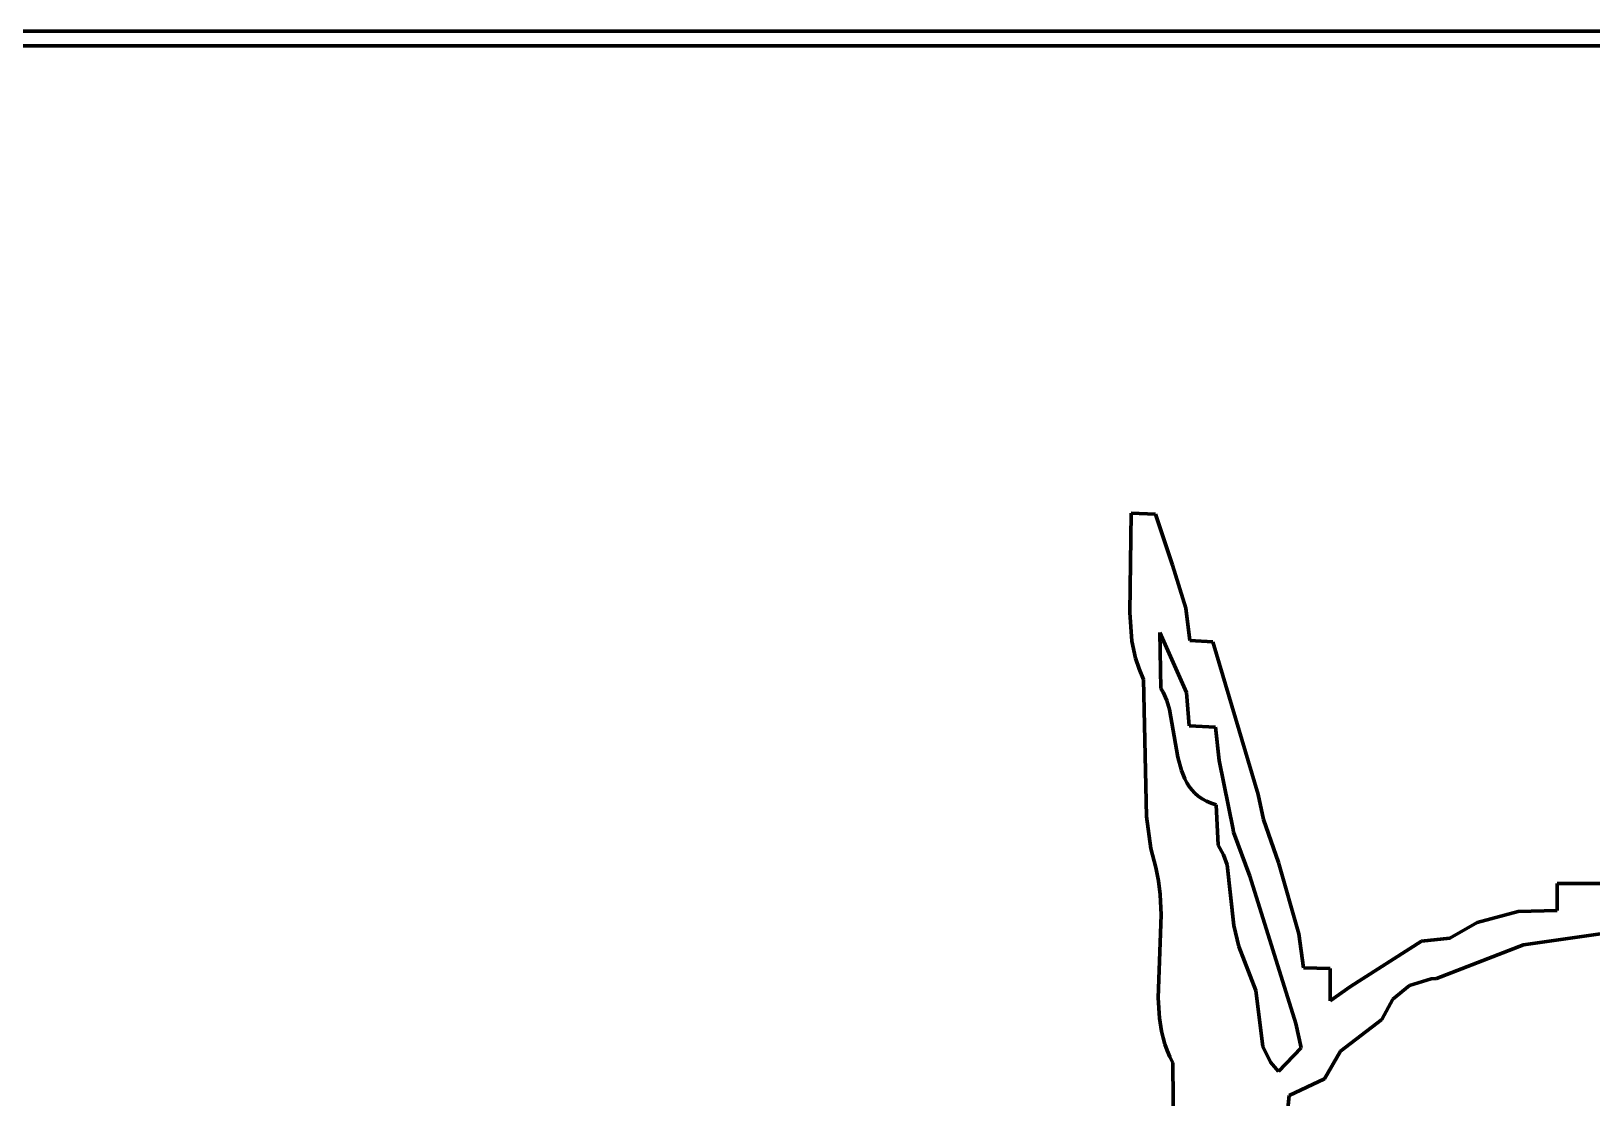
# Model space of a CAD drawing. Header units: millimetres. Extents: x 0 to 7.9, y 0 to 11.
# Drawn here: x 2.174 to 3.7, y 9.984 to 11.028 of the extents above; entities that cross this region are included whole.
import ezdxf

# ---------------------------------------------------------------- set-up
doc = ezdxf.new("R2010")
doc.units = ezdxf.units.MM
doc.layers.add('color#010101ff', color=7, linetype='CONTINUOUS', lineweight=100)
doc.layers.add('color#ffffffff', color=7, linetype='CONTINUOUS', lineweight=100)

msp = doc.modelspace()

# ---------------------------------------------------------------- linework, layer by layer
at = {"layer": 'color#010101ff'}
for p, q in [((0, 11.0278), (7.875, 11.0278)), ((7.8616, 11.0137), (0.0134, 11.0133)), ((3.2484, 10.4592), (3.2498, 10.5564)), ((3.2498, 10.5564), (3.2736, 10.5555)), ((3.2736, 10.5555), (3.2901, 10.5055)), ((3.2901, 10.5055), (3.3033, 10.4634)), ((3.2506, 10.4311), (3.2484, 10.4592)), ((3.3033, 10.4634), (3.3071, 10.4317)), ((3.254, 10.4146), (3.2506, 10.4311)), ((3.2777, 10.4395), (3.2788, 10.3849)), ((3.3039, 10.381), (3.2777, 10.4395)), ((3.3071, 10.4317), (3.3298, 10.4305)), ((3.3298, 10.4305), (3.3742, 10.281)), ((3.2575, 10.4039), (3.254, 10.4146)), ((3.262, 10.3935), (3.2575, 10.4039)), ((3.2648, 10.2597), (3.262, 10.3935)), ((3.2788, 10.3849), (3.281, 10.3811)), ((3.281, 10.3811), (3.2846, 10.373)), ((3.2846, 10.373), (3.2873, 10.3643)), ((3.3064, 10.3482), (3.3039, 10.381)), ((3.2873, 10.3643), (3.2956, 10.3178)), ((3.3323, 10.3469), (3.3064, 10.3482)), ((3.3359, 10.3144), (3.3323, 10.3469)), ((3.2956, 10.3178), (3.2991, 10.3046)), ((3.3497, 10.2468), (3.3359, 10.3144)), ((3.2991, 10.3046), (3.3023, 10.2965)), ((3.3023, 10.2965), (3.3043, 10.2927)), ((3.3043, 10.2927), (3.3066, 10.2891)), ((3.3066, 10.2891), (3.3093, 10.2857)), ((3.3093, 10.2857), (3.3122, 10.2825)), ((3.3122, 10.2825), (3.3155, 10.2796)), ((3.3155, 10.2796), (3.3193, 10.277)), ((3.3193, 10.277), (3.3234, 10.2747)), ((3.3742, 10.281), (3.3792, 10.2566)), ((3.3234, 10.2747), (3.328, 10.2727)), ((3.328, 10.2727), (3.3331, 10.271)), ((3.3331, 10.271), (3.3349, 10.2315)), ((3.2691, 10.2283), (3.2648, 10.2597)), ((3.35, 10.2443), (3.3497, 10.2468)), ((3.3792, 10.2566), (3.3938, 10.2146)), ((3.3349, 10.2315), (3.3402, 10.2221)), ((3.366, 10.2011), (3.35, 10.2443)), ((3.2738, 10.2096), (3.2691, 10.2283)), ((3.3402, 10.2221), (3.3438, 10.2123)), ((3.3938, 10.2146), (3.414, 10.1448)), ((3.2753, 10.2031), (3.2738, 10.2096)), ((3.2765, 10.1966), (3.2753, 10.2031)), ((3.3438, 10.2123), (3.3502, 10.153)), ((3.4109, 10.0571), (3.366, 10.2011)), ((3.2782, 10.1834), (3.2765, 10.1966)), ((3.6667, 10.1678), (3.6667, 10.1942)), ((3.6667, 10.1942), (3.842, 10.1937)), ((3.279, 10.1633), (3.2782, 10.1834)), ((3.2762, 10.0822), (3.279, 10.1633)), ((3.5617, 10.1406), (3.5883, 10.1559)), ((3.5883, 10.1559), (3.6283, 10.1668)), ((3.6283, 10.1668), (3.6667, 10.1678)), ((3.7723, 10.1539), (3.6815, 10.141)), ((3.3502, 10.153), (3.3551, 10.1325)), ((3.414, 10.1448), (3.4184, 10.1116)), ((3.534, 10.1376), (3.5617, 10.1406)), ((3.6815, 10.141), (3.6338, 10.1341)), ((3.3551, 10.1325), (3.3718, 10.0894)), ((3.4643, 10.0932), (3.534, 10.1376)), ((3.6338, 10.1341), (3.5485, 10.1012)), ((3.4184, 10.1116), (3.4444, 10.111)), ((3.4444, 10.111), (3.4444, 10.0794)), ((3.4444, 10.0794), (3.4643, 10.0932)), ((3.5221, 10.0944), (3.5058, 10.0808)), ((3.5433, 10.1009), (3.5221, 10.0944)), ((3.5485, 10.1012), (3.5433, 10.1009)), ((3.2775, 10.0625), (3.2762, 10.0822)), ((3.3718, 10.0894), (3.3787, 10.0347)), ((3.5058, 10.0808), (3.4952, 10.061)), ((3.2796, 10.0496), (3.2775, 10.0625)), ((3.2811, 10.0432), (3.2796, 10.0496)), ((3.416, 10.0334), (3.4109, 10.0571)), ((3.4952, 10.061), (3.4545, 10.0302)), ((3.2829, 10.0369), (3.2811, 10.0432)), ((3.2851, 10.0307), (3.2829, 10.0369)), ((3.3787, 10.0347), (3.3862, 10.0193)), ((3.3941, 10.0101), (3.416, 10.0334)), ((3.2876, 10.0246), (3.2851, 10.0307)), ((3.2906, 10.0185), (3.2876, 10.0246)), ((3.2927, 9.738), (3.2906, 10.0185)), ((3.3862, 10.0193), (3.3941, 10.0101)), ((3.4545, 10.0302), (3.4389, 10.003)), ((3.4389, 10.003), (3.4045, 9.9866)), ((3.4045, 9.9866), (3.4008, 9.9522))]:
    msp.add_line(p, q, dxfattribs=at)
at = {"layer": 'color#ffffffff'}
for p, q in [((0.0134, 11.0133), (7.8616, 11.0137)), ((3.2498, 10.5564), (3.2484, 10.4592)), ((3.2736, 10.5555), (3.2498, 10.5564)), ((3.2901, 10.5055), (3.2736, 10.5555)), ((3.3033, 10.4634), (3.2901, 10.5055)), ((3.2484, 10.4592), (3.2506, 10.4311)), ((3.3071, 10.4317), (3.3033, 10.4634)), ((3.2506, 10.4311), (3.254, 10.4146)), ((3.2777, 10.4395), (3.3039, 10.381)), ((3.2788, 10.3849), (3.2777, 10.4395)), ((3.3298, 10.4305), (3.3071, 10.4317)), ((3.3742, 10.281), (3.3298, 10.4305)), ((3.254, 10.4146), (3.2575, 10.4039)), ((3.2575, 10.4039), (3.262, 10.3935)), ((3.262, 10.3935), (3.2648, 10.2597)), ((3.281, 10.3811), (3.2788, 10.3849)), ((3.2846, 10.373), (3.281, 10.3811)), ((3.2873, 10.3643), (3.2846, 10.373)), ((3.3039, 10.381), (3.3064, 10.3482)), ((3.2956, 10.3178), (3.2873, 10.3643)), ((3.3064, 10.3482), (3.3323, 10.3469)), ((3.3323, 10.3469), (3.3359, 10.3144)), ((3.2991, 10.3046), (3.2956, 10.3178)), ((3.3359, 10.3144), (3.3497, 10.2468)), ((3.3023, 10.2965), (3.2991, 10.3046)), ((3.3043, 10.2927), (3.3023, 10.2965)), ((3.3066, 10.2891), (3.3043, 10.2927)), ((3.3093, 10.2857), (3.3066, 10.2891)), ((3.3122, 10.2825), (3.3093, 10.2857)), ((3.3155, 10.2796), (3.3122, 10.2825)), ((3.3193, 10.277), (3.3155, 10.2796)), ((3.3234, 10.2747), (3.3193, 10.277)), ((3.3792, 10.2566), (3.3742, 10.281)), ((3.328, 10.2727), (3.3234, 10.2747)), ((3.3331, 10.271), (3.328, 10.2727)), ((3.3349, 10.2315), (3.3331, 10.271)), ((3.2648, 10.2597), (3.2691, 10.2283)), ((3.3497, 10.2468), (3.35, 10.2443)), ((3.3938, 10.2146), (3.3792, 10.2566)), ((3.3402, 10.2221), (3.3349, 10.2315)), ((3.35, 10.2443), (3.366, 10.2011)), ((3.2691, 10.2283), (3.2738, 10.2096)), ((3.3438, 10.2123), (3.3402, 10.2221)), ((3.414, 10.1448), (3.3938, 10.2146)), ((3.2738, 10.2096), (3.2753, 10.2031)), ((3.2753, 10.2031), (3.2765, 10.1966)), ((3.3502, 10.153), (3.3438, 10.2123)), ((3.366, 10.2011), (3.4109, 10.0571)), ((3.2765, 10.1966), (3.2782, 10.1834)), ((3.842, 10.1937), (3.6667, 10.1942)), ((3.6667, 10.1942), (3.6667, 10.1678)), ((3.2782, 10.1834), (3.279, 10.1633)), ((3.279, 10.1633), (3.2762, 10.0822)), ((3.5883, 10.1559), (3.5617, 10.1406)), ((3.6283, 10.1668), (3.5883, 10.1559)), ((3.6667, 10.1678), (3.6283, 10.1668)), ((3.6815, 10.141), (3.7723, 10.1539)), ((3.3551, 10.1325), (3.3502, 10.153)), ((3.4184, 10.1116), (3.414, 10.1448)), ((3.5617, 10.1406), (3.534, 10.1376)), ((3.6338, 10.1341), (3.6815, 10.141)), ((3.3718, 10.0894), (3.3551, 10.1325)), ((3.534, 10.1376), (3.4643, 10.0932)), ((3.5485, 10.1012), (3.6338, 10.1341)), ((3.4444, 10.111), (3.4184, 10.1116)), ((3.4444, 10.0794), (3.4444, 10.111)), ((3.4643, 10.0932), (3.4444, 10.0794)), ((3.5058, 10.0808), (3.5221, 10.0944)), ((3.5221, 10.0944), (3.5433, 10.1009)), ((3.5433, 10.1009), (3.5485, 10.1012)), ((3.2762, 10.0822), (3.2775, 10.0625)), ((3.3787, 10.0347), (3.3718, 10.0894)), ((3.4952, 10.061), (3.5058, 10.0808)), ((3.2775, 10.0625), (3.2796, 10.0496)), ((3.2796, 10.0496), (3.2811, 10.0432)), ((3.4109, 10.0571), (3.416, 10.0334)), ((3.4545, 10.0302), (3.4952, 10.061)), ((3.2811, 10.0432), (3.2829, 10.0369)), ((3.2829, 10.0369), (3.2851, 10.0307)), ((3.3862, 10.0193), (3.3787, 10.0347)), ((3.416, 10.0334), (3.3941, 10.0101)), ((3.2851, 10.0307), (3.2876, 10.0246)), ((3.2876, 10.0246), (3.2906, 10.0185)), ((3.2906, 10.0185), (3.2927, 9.738)), ((3.3941, 10.0101), (3.3862, 10.0193)), ((3.4389, 10.003), (3.4545, 10.0302)), ((3.4045, 9.9866), (3.4389, 10.003)), ((3.4008, 9.9522), (3.4045, 9.9866))]:
    msp.add_line(p, q, dxfattribs=at)

doc.saveas('drawing.dxf')
